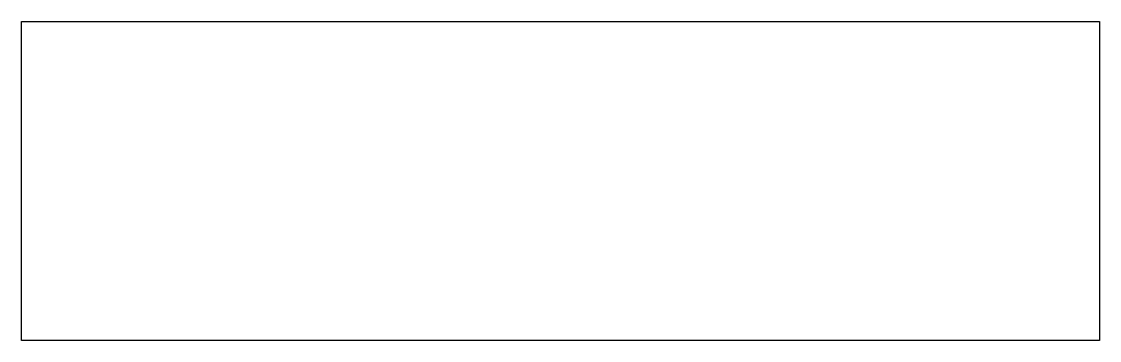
# Model space of a CAD drawing. Header units: inches. Extents: x 0 to 609, y -181 to 0.
import ezdxf

# ---------------------------------------------------------------- set-up
doc = ezdxf.new("R2010")
doc.units = ezdxf.units.IN
doc.header["$MEASUREMENT"] = 0
doc.layers.add('Layer 1', color=7, linetype='Continuous')
picture_1 = doc.add_image_def('image1.png', size_in_pixel=(1727, 512))

msp = doc.modelspace()

# ---------------------------------------------------------------- pictures from other files: only their frames are drawn
at = {"layer": 'Layer 1'}
image = msp.add_image(picture_1, insert=(0, -180.62), size_in_units=(609.25, 180.62), dxfattribs=at)

doc.saveas('drawing.dxf')
